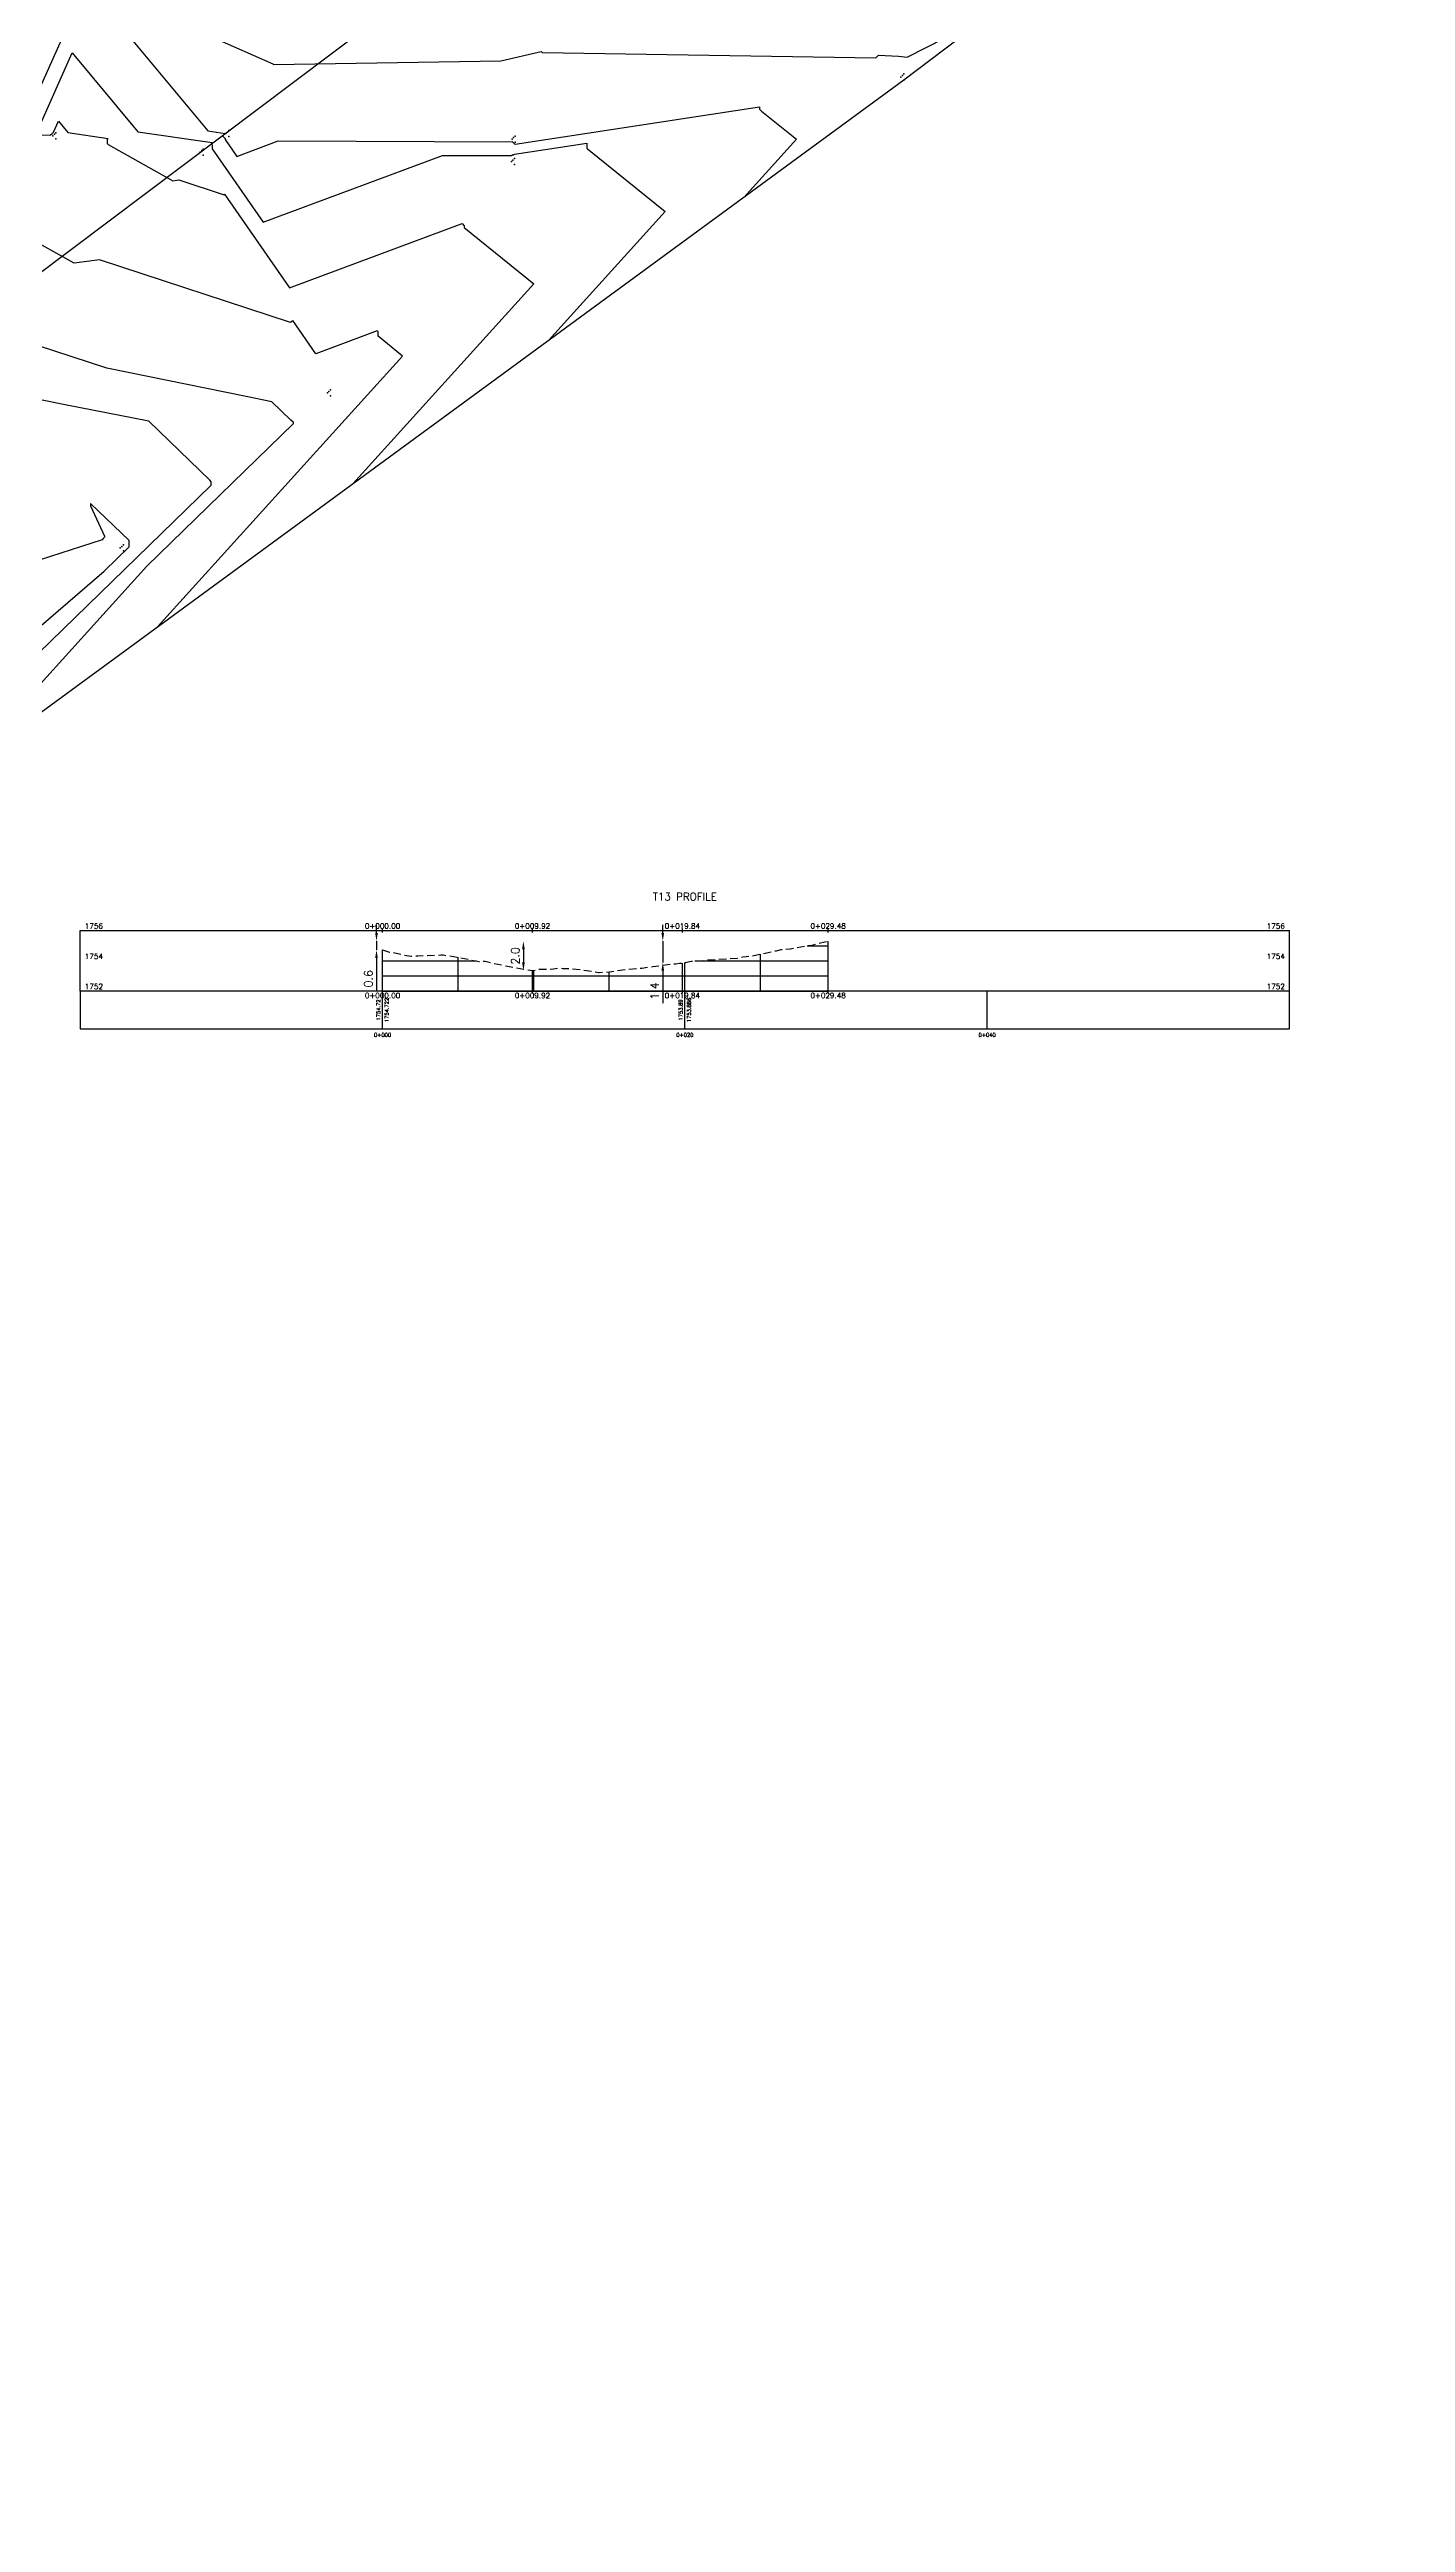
# Model space of a CAD drawing. Header units: metres. Extents: x 419582 to 423558, y 4805372 to 4807539.
# Drawn here: x 422246.7 to 422336.4, y 4806686.1 to 4806849.7 of the extents above; entities that cross this region are included whole.
import ezdxf

# ---------------------------------------------------------------- set-up
doc = ezdxf.new("R2010")
doc.units = ezdxf.units.M
doc.linetypes.add('DASHED', pattern=[0.75, 0.5, -0.25])
for name, color, linetype in [('C-ROAD-PROF', 1, 'DASHED'), ('C-ROAD-PROF-GRID-GEOM', 5, 'Continuous'), ('C-ROAD-PROF-GRID-MAJR', 8, 'Continuous'), ('C-ROAD-PROF-GRID-MINR', 8, 'Continuous'), ('C-ROAD-PROF-TEXT', 11, 'Continuous'), ('C-ROAD-PROF-TICK', 7, 'Continuous'), ('C-ROAD-PROF-TITL', 11, 'Continuous'), ('C-ROAD-PROF-TTLB', 5, 'Continuous'), ('C-TINN', 4, 'Continuous'), ('C-TINN-BNDY', 110, 'Continuous'), ('C-TOPO-MAJR', 9, 'Continuous'), ('C-TOPO-MINR', 8, 'Continuous')]:
    doc.layers.add(name, color=color, linetype=linetype)
doc.styles.get("Standard").update_dxf_attribs({"font": 'simplex.shx'})
doc.dimstyles.new('TFO75', dxfattribs={"dimscale": 3, "dimtxt": 0.18, "dimasz": 0.18, "dimexe": 0.18, "dimexo": 0.0625, "dimgap": 0.09, "dimtad": 1, "dimdec": 1, "dimzin": 0, "dimdsep": 46, "dimtxsty": 'Standard', "dimcen": 0.09, "dimse1": 1, "dimse2": 1, "dimclrd": 3, "dimclre": 3, "dimclrt": 1, "dimadec": 4, "dimazin": 0, "dimtfac": 1, "dimtdec": 1, "dimtmove": 0, "dimatfit": 3, "dimfxl": 1, "dimtolj": 1, "dimtzin": 0, "dimarcsym": 0})

# ---------------------------------------------------------------- blocks, each defined once
blk = doc.blocks.new('*D35')
at = {"color": 3, "lineweight": -2, "transparency": 16777216}
for p, q in [((422287.28, 4806791.3), (422287.28, 4806791.84)), ((422287.28, 4806790.76), (422287.28, 4806789.33)), ((422287.28, 4806788.79), (422287.28, 4806786.66))]:
    blk.add_line(p, q, dxfattribs=at)
at = {"color": 3, "transparency": 16777216}
for points in [[(422287.19, 4806791.3), (422287.37, 4806791.3), (422287.28, 4806790.76)], [(422287.19, 4806788.79), (422287.37, 4806788.79), (422287.28, 4806789.33)]]:
    blk.add_solid(points, dxfattribs=at)
at = {"layer": 'Defpoints', "color": 0, "transparency": 16777216}
for p in [(422297.2, 4806790.76), (422287.28, 4806789.33), (422288.58, 4806789.33)]:
    blk.add_point(p, dxfattribs=at)
at = {"color": 1, "transparency": 16777216, "insert": (422286.74, 4806787.45), "char_height": 0.54, "attachment_point": 5, "rotation": 90}
blk.add_mtext('\\A1;1.4', dxfattribs=at)
blk = doc.blocks.new('*D36')
at = {"color": 3, "lineweight": -2, "transparency": 16777216}
blk.add_line((422278.06, 4806790.22), (422278.06, 4806789.35), dxfattribs=at)
at = {"color": 3, "transparency": 16777216}
for points in [[(422277.97, 4806790.22), (422278.15, 4806790.22), (422278.06, 4806790.76)], [(422277.97, 4806789.35), (422278.15, 4806789.35), (422278.06, 4806788.81)]]:
    blk.add_solid(points, dxfattribs=at)
at = {"layer": 'Defpoints', "color": 0, "transparency": 16777216}
for p in [(422297.2, 4806790.76), (422278.06, 4806788.81), (422278.66, 4806788.81)]:
    blk.add_point(p, dxfattribs=at)
at = {"color": 1, "transparency": 16777216, "insert": (422277.52, 4806789.78), "char_height": 0.54, "attachment_point": 5, "rotation": 90}
blk.add_mtext('\\A1;2.0', dxfattribs=at)
blk = doc.blocks.new('*D37')
at = {"color": 3, "lineweight": -2, "transparency": 16777216}
for p, q in [((422268.34, 4806791.3), (422268.34, 4806791.84)), ((422268.34, 4806790.76), (422268.34, 4806790.17)), ((422268.34, 4806789.63), (422268.34, 4806787.45))]:
    blk.add_line(p, q, dxfattribs=at)
at = {"color": 3, "transparency": 16777216}
for points in [[(422268.25, 4806791.3), (422268.43, 4806791.3), (422268.34, 4806790.76)], [(422268.25, 4806789.63), (422268.43, 4806789.63), (422268.34, 4806790.17)]]:
    blk.add_solid(points, dxfattribs=at)
at = {"layer": 'Defpoints', "color": 0, "transparency": 16777216}
for p in [(422297.2, 4806790.76), (422268.34, 4806790.17), (422268.74, 4806790.17)]:
    blk.add_point(p, dxfattribs=at)
at = {"color": 1, "transparency": 16777216, "insert": (422267.8, 4806788.27), "char_height": 0.54, "attachment_point": 5, "rotation": 90}
blk.add_mtext('\\A1;0.6', dxfattribs=at)

msp = doc.modelspace()

# ---------------------------------------------------------------- linework, layer by layer
at = {"color": 31, "lineweight": 30, "true_color": 0xffbd7a, "elevation": 1718.01}
msp.add_lwpolyline([(423449.83, 4807399.59), (423130.59, 4807500.11), (421950.92, 4806613), (421795.04, 4806430.99), (421305.02, 4806147.04), (421305.02, 4806147.04), (420630.08, 4805770.97), (419765.16, 4805549.54), (419617.36, 4805580.09)], dxfattribs=at)
at = {"layer": 'C-ROAD-PROF', "color": 1, "linetype": 'DASHED', "lineweight": -3, "flags": 128}
msp.add_lwpolyline([(422268.74, 4806790.17), (422269.2, 4806790.02), (422269.39, 4806790.02), (422270.14, 4806789.84), (422270.6, 4806789.76), (422270.79, 4806789.77), (422270.91, 4806789.77), (422270.92, 4806789.77), (422271.07, 4806789.78), (422272.33, 4806789.83), (422272.59, 4806789.84), (422272.74, 4806789.84), (422273.7, 4806789.7), (422275.13, 4806789.41), (422275.29, 4806789.42), (422275.44, 4806789.42), (422275.45, 4806789.42), (422275.53, 4806789.42), (422277.01, 4806789.09), (422278.66, 4806788.81), (422279.17, 4806788.91), (422279.48, 4806788.89), (422280.06, 4806788.92), (422280.35, 4806788.96), (422280.52, 4806788.98), (422280.66, 4806788.95), (422280.91, 4806788.94), (422281.01, 4806788.94), (422281.12, 4806788.95), (422281.93, 4806788.86), (422283.03, 4806788.69), (422283.05, 4806788.69), (422283.07, 4806788.69), (422283.44, 4806788.7), (422283.92, 4806788.75), (422284.89, 4806788.89), (422284.95, 4806788.89), (422285.02, 4806788.89), (422285.9, 4806788.97), (422286.62, 4806789.07), (422287.87, 4806789.25), (422288.06, 4806789.26), (422288.11, 4806789.26), (422288.15, 4806789.26), (422288.38, 4806789.3), (422288.41, 4806789.3), (422288.44, 4806789.3), (422288.58, 4806789.3), (422288.81, 4806789.35), (422288.95, 4806789.38), (422289.19, 4806789.42), (422289.34, 4806789.44), (422289.47, 4806789.46), (422289.74, 4806789.45), (422290.21, 4806789.51), (422290.33, 4806789.52), (422292.28, 4806789.64), (422292.33, 4806789.64), (422292.58, 4806789.72), (422292.79, 4806789.74), (422293.17, 4806789.77), (422294.77, 4806790.12), (422294.8, 4806790.12), (422295.1, 4806790.19), (422295.14, 4806790.19), (422295.18, 4806790.2), (422295.72, 4806790.25), (422296.92, 4806790.47), (422297.08, 4806790.47), (422298, 4806790.7), (422298.22, 4806790.76)], dxfattribs=at)
at = {"layer": 'C-ROAD-PROF-GRID-GEOM', "color": 5, "linetype": 'Continuous', "lineweight": -3}
for p, q in [((422298.22, 4806787.45), (422298.22, 4806790.76)), ((422268.74, 4806787.45), (422268.74, 4806790.17)), ((422278.66, 4806787.45), (422278.66, 4806788.81)), ((422288.58, 4806787.45), (422288.58, 4806789.3))]:
    msp.add_line(p, q, dxfattribs=at)
at = {"layer": 'C-ROAD-PROF-GRID-MAJR', "color": 8, "linetype": 'Continuous', "lineweight": -3}
for p, q in [((422268.74, 4806787.45), (422268.74, 4806790.17)), ((422268.74, 4806789.45), (422274.95, 4806789.45)), ((422288.74, 4806787.45), (422288.74, 4806789.34)), ((422289.4, 4806789.45), (422298.22, 4806789.45)), ((422268.74, 4806787.45), (422298.22, 4806787.45))]:
    msp.add_line(p, q, dxfattribs=at)
at = {"layer": 'C-ROAD-PROF-GRID-MINR', "color": 8, "linetype": 'Continuous', "lineweight": -3}
for p, q in [((422296.83, 4806790.45), (422298.22, 4806790.45)), ((422273.74, 4806787.45), (422273.74, 4806789.7)), ((422278.74, 4806787.45), (422278.74, 4806788.82)), ((422283.74, 4806787.45), (422283.74, 4806788.73)), ((422293.74, 4806787.45), (422293.74, 4806789.89)), ((422268.74, 4806788.45), (422298.22, 4806788.45))]:
    msp.add_line(p, q, dxfattribs=at)
at = {"layer": 'C-ROAD-PROF-TEXT', "color": 11, "linetype": 'Continuous', "lineweight": -3}
for p, q in [((422268.74, 4806791.33), (422268.74, 4806791.58)), ((422278.66, 4806791.33), (422278.66, 4806791.58)), ((422288.58, 4806791.33), (422288.58, 4806791.58)), ((422298.22, 4806791.33), (422298.22, 4806791.58)), ((422268.74, 4806787.33), (422268.74, 4806787.58)), ((422278.66, 4806787.33), (422278.66, 4806787.58)), ((422288.58, 4806787.33), (422288.58, 4806787.58)), ((422298.22, 4806787.33), (422298.22, 4806787.58))]:
    msp.add_line(p, q, dxfattribs=at)
at = {"layer": 'C-ROAD-PROF-TICK', "color": 7, "linetype": 'Continuous', "lineweight": -3}
for p, q in [((422268.74, 4806784.95), (422268.74, 4806787.45)), ((422288.74, 4806784.95), (422288.74, 4806787.45)), ((422308.74, 4806784.95), (422308.74, 4806787.45))]:
    msp.add_line(p, q, dxfattribs=at)
at = {"layer": 'C-ROAD-PROF-TTLB', "color": 5, "linetype": 'Continuous', "lineweight": -3}
for p, q in [((422248.74, 4806787.45), (422248.74, 4806791.45)), ((422248.74, 4806791.45), (422328.74, 4806791.45)), ((422328.74, 4806787.45), (422328.74, 4806791.45))]:
    msp.add_line(p, q, dxfattribs=at)
msp.add_3dface([(422248.74, 4806784.95), (422328.74, 4806784.95), (422328.74, 4806787.45), (422248.74, 4806787.45)], dxfattribs=at)
at = {"layer": 'C-TINN', "color": 4, "linetype": 'Continuous', "lineweight": -3}
for p in [(422303.04, 4806847.92, 1750.18), (422303.14, 4806848.02, 1750.18), (422303.24, 4806848.12, 1750.18), (422303.24, 4806847.72, 1750.18), (422247.13, 4806844.23, 1753.17), (422258.48, 4806844.28, 1750.7), (422258.58, 4806844.38, 1750.7), (422246.93, 4806844.03, 1753.17), (422247.03, 4806844.13, 1753.17), (422247.13, 4806843.83, 1753.17), (422256.68, 4806842.95, 1752.69), (422256.78, 4806843.05, 1752.69), (422256.88, 4806843.15, 1752.69), (422256.88, 4806842.75, 1752.69), (422258.38, 4806844.18, 1750.7), (422258.58, 4806843.98, 1750.7), (422277.31, 4806843.81, 1750.81), (422277.41, 4806843.91, 1750.81), (422277.51, 4806844.01, 1750.81), (422277.51, 4806843.61, 1750.81), (422277.27, 4806842.33, 1752.42), (422277.37, 4806842.43, 1752.42), (422277.47, 4806842.53, 1752.42), (422277.47, 4806842.13, 1752.42), (422265.09, 4806827.02, 1754.55), (422265.19, 4806827.12, 1754.55), (422265.29, 4806827.22, 1754.55), (422265.29, 4806826.82, 1754.55), (422251.39, 4806816.77, 1757.07), (422251.49, 4806816.87, 1757.07), (422251.59, 4806816.97, 1757.07), (422251.59, 4806816.57, 1757.07)]:
    msp.add_point(p, dxfattribs=at)
at = {"layer": 'C-TINN-BNDY', "color": 110, "linetype": 'Continuous', "lineweight": -3, "flags": 128}
msp.add_lwpolyline([(422724.87, 4807165.92), (422697.08, 4807146.67), (422577.28, 4807048.8), (422494.93, 4806993.73), (422433.35, 4806948.24), (422390.21, 4806913.55), (422303.24, 4806847.72), (422229.68, 4806793.83), (422213.19, 4806781.58), (422179.34, 4806755.48), (422143.63, 4806726.94), (422090.94, 4806686.36), (421935.65, 4806537.41), (421807.76, 4806419.27), (421798.23, 4806410.98), (421750.84, 4806385.06), (421712.43, 4806364.25), (421678.37, 4806344.94), (421648.74, 4806328.11), (421541.25, 4806258.62), (421434.62, 4806175.52), (421305.47, 4806115.01), (421187.67, 4806058.56)], dxfattribs=at)
at = {"layer": 'C-TOPO-MAJR', "color": 9, "linetype": 'Continuous', "lineweight": -3, "flags": 128}
for points, elevation in [([(422256.27, 4806851.08), (422261.48, 4806848.79), (422261.52, 4806848.75), (422276.56, 4806848.99), (422279.23, 4806849.61), (422279.29, 4806849.55), (422301.37, 4806849.18), (422301.47, 4806849.28), (422301.56, 4806849.37), (422302.88, 4806849.29), (422303.46, 4806849.24), (422305.97, 4806850.52)], 1750), ([(422240.93, 4806802.07), (422253.15, 4806815.57), (422262.84, 4806824.99), (422262.84, 4806825.06), (422262.68, 4806825.23), (422261.42, 4806826.44), (422259.71, 4806826.78), (422250.49, 4806828.66), (422244.77, 4806830.53)], 1755)]:
    msp.add_lwpolyline(points, dxfattribs=dict(at, elevation=elevation))
at = {"layer": 'C-TOPO-MINR', "color": 8, "linetype": 'Continuous', "lineweight": -3, "flags": 128}
for points, elevation in [([(422245.06, 4806844.92), (422249.12, 4806854.04), (422257.19, 4806844.36), (422258.32, 4806844.19), (422258.24, 4806844.11), (422258.15, 4806844.02), (422258.32, 4806843.85), (422258.32, 4806843.79), (422259.1, 4806842.67), (422261.84, 4806843.69), (422277.31, 4806843.64), (422277.32, 4806843.65), (422277.49, 4806843.47), (422277.51, 4806843.48), (422293.68, 4806845.95), (422293.68, 4806845.8), (422293.81, 4806845.67), (422296.12, 4806843.8), (422292.64, 4806839.95)], 1751), ([(422246.01, 4806844.6), (422248.2, 4806849.52), (422252.55, 4806844.3), (422257.47, 4806843.58), (422257.43, 4806843.54), (422257.4, 4806843.51), (422257.47, 4806843.44), (422257.47, 4806843.18), (422260.85, 4806838.32), (422272.71, 4806842.73), (422277.28, 4806842.72), (422277.35, 4806842.79), (422277.41, 4806842.74), (422277.48, 4806842.81), (422282.26, 4806843.54), (422282.26, 4806843.22), (422282.3, 4806843.18), (422287.43, 4806839.02), (422279.71, 4806830.48)], 1752), ([(422244.33, 4806844.09), (422246.78, 4806844.07), (422246.78, 4806844.1), (422246.87, 4806844.19), (422246.97, 4806844.28), (422247.29, 4806845), (422247.92, 4806844.24), (422250.58, 4806843.85), (422250.55, 4806843.81), (422250.51, 4806843.78), (422250.51, 4806843.52), (422250.58, 4806843.45), (422254.86, 4806841.06), (422255.25, 4806841.11), (422258.25, 4806840.13), (422258.27, 4806840.14), (422258.28, 4806840.16), (422262.59, 4806833.97), (422274.01, 4806838.22), (422274.15, 4806838.07), (422274.15, 4806837.96), (422278.75, 4806834.23), (422266.78, 4806821.01)], 1753), ([(422253.86, 4806811.54), (422270.07, 4806829.45), (422268.44, 4806830.77), (422268.44, 4806831.07), (422268.38, 4806831.12), (422264.33, 4806829.61), (422262.8, 4806831.81), (422262.73, 4806831.74), (422262.66, 4806831.67), (422250.01, 4806835.82), (422248.34, 4806835.6), (422245.09, 4806837.41)], 1754), ([(422232.05, 4806796.29), (422257.41, 4806820.92), (422257.41, 4806821.15), (422257.32, 4806821.24), (422253.27, 4806825.16), (422247.74, 4806826.23), (422247.74, 4806826.23), (422244.59, 4806826.87)], 1756), ([(422239.88, 4806806.25), (422250.31, 4806815.24), (422251.97, 4806816.85), (422251.97, 4806817.24), (422251.97, 4806817.25), (422249.42, 4806819.71), (422249.42, 4806819.56), (422250.34, 4806817.55), (422250.34, 4806817.55), (422250.34, 4806817.48), (422250.26, 4806817.4), (422250.18, 4806817.31), (422244.04, 4806815.31)], 1757)]:
    msp.add_lwpolyline(points, dxfattribs=dict(at, elevation=elevation))

# ---------------------------------------------------------------- texts
at = {"layer": 'C-ROAD-PROF-TEXT', "color": 11, "linetype": 'Continuous', "lineweight": -3}
for s, insert, char_height, attachment_point in [('1756', (422250.24, 4806791.75), 0.35, 6), ('0+000.00', (422268.74, 4806791.58), 0.35, 8), ('0+009.92', (422278.66, 4806791.58), 0.35, 8), ('0+019.84', (422288.58, 4806791.58), 0.35, 8), ('0+029.48', (422298.22, 4806791.58), 0.35, 8), ('{\\C256;1756}', (422327.24, 4806791.75), 0.35, 4), ('1754', (422250.24, 4806789.75), 0.35, 6), ('{\\C256;1754}', (422327.24, 4806789.75), 0.35, 4), ('1752', (422250.24, 4806787.75), 0.35, 6), ('0+000.00', (422268.74, 4806787.33), 0.35, 2), ('0+009.92', (422278.66, 4806787.33), 0.35, 2), ('0+019.84', (422288.58, 4806787.33), 0.35, 2), ('0+029.48', (422298.22, 4806787.33), 0.35, 2), ('{\\C256;1752}', (422327.24, 4806787.75), 0.35, 4), ('0+000', (422268.74, 4806784.68), 0.25, 2), ('0+020', (422288.74, 4806784.68), 0.25, 2), ('0+040', (422308.74, 4806784.68), 0.25, 2)]:
    msp.add_mtext(s, dxfattribs=dict(at, insert=insert, char_height=char_height, attachment_point=attachment_point))
at = {"layer": 'C-ROAD-PROF-TEXT', "color": 11, "linetype": 'Continuous', "lineweight": -3, "char_height": 0.25, "rotation": 90}
for s, insert, attachment_point in [('1754.722', (422268.89, 4806786.2), 2), ('1753.886', (422288.89, 4806786.2), 2), ('1754.72', (422268.59, 4806786.2), 8), ('1753.89', (422288.59, 4806786.2), 8)]:
    msp.add_mtext(s, dxfattribs=dict(at, insert=insert, attachment_point=attachment_point))
at = {"layer": 'C-ROAD-PROF-TITL', "color": 11, "linetype": 'Continuous', "lineweight": -3, "insert": (422288.74, 4806793.45), "char_height": 0.5, "attachment_point": 8}
msp.add_mtext('T13 PROFILE', dxfattribs=at)

# ---------------------------------------------------------------- dimensions: what is measured, and where the dimension line sits
for base, p1, p2, picture, middle in [((422268.34, 4806790.17), (422297.2, 4806790.76), (422268.74, 4806790.17), '*D37', (422267.8, 4806788.27)), ((422287.28, 4806789.33), (422297.2, 4806790.76), (422288.58, 4806789.33), '*D35', (422286.74, 4806787.45)), ((422278.0634, 4806788.8051), (422297.2035, 4806790.7647), (422278.6608, 4806788.8051), '*D36', (422277.5234, 4806789.7849))]:
    dim = msp.add_linear_dim(base=base, p1=p1, p2=p2, angle=90, dimstyle='TFO75')
    dim.commit()
    dim.dimension.update_dxf_attribs({"geometry": picture, "text_midpoint": middle})

doc.saveas('drawing.dxf')
